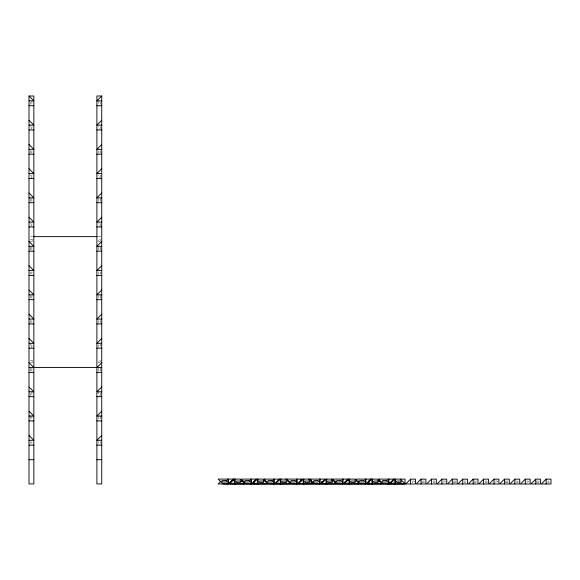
<?xml version="1.0" encoding="UTF-8"?>
<svg xmlns="http://www.w3.org/2000/svg" width="580" height="580" viewBox="0 0 580 580"><rect width="100%" height="100%" fill="white"/><g stroke="black" fill="none" stroke-linecap="round" stroke-linejoin="round"><path stroke-width="0.43" stroke-dasharray="2.9 2.17" d="M30.798 236.633L32.589 236.633M98.143 236.633L100.84 236.633M412.075 481.074L413.772 481.074A0.725 0.725 0 0 1 414.497 481.806A0.725 0.725 0 0 1 413.772 482.531L412.075 482.531M421.653 481.074L424.197 481.074A0.725 0.725 0 0 1 424.828 481.443M432.926 481.074L434.623 481.074A0.725 0.725 0 0 1 434.986 481.175M443.352 481.074L445.048 481.074A0.725 0.725 0 0 1 445.774 481.806A0.725 0.725 0 0 1 445.048 482.531L443.352 482.531M452.929 481.074L455.474 481.074A0.725 0.725 0 0 1 455.989 481.291M464.203 481.074L465.899 481.074M473.78 481.074L476.325 481.074A0.725 0.725 0 0 1 477.05 481.806A0.725 0.725 0 0 1 476.325 482.531L473.78 482.531M485.054 481.074L486.75 481.074A0.725 0.725 0 0 1 487.265 481.291M495.479 481.074L497.176 481.074A0.725 0.725 0 0 1 497.901 481.806A0.725 0.725 0 0 1 497.176 482.531L495.479 482.531M505.057 481.074L507.601 481.074A0.725 0.725 0 0 1 508.232 481.443M516.33 481.074L518.027 481.074A0.725 0.725 0 0 1 518.389 481.175M526.756 481.074L528.452 481.074A0.725 0.725 0 0 1 529.178 481.806A0.725 0.725 0 0 1 528.452 482.531L526.756 482.531M536.333 481.074L538.878 481.074A0.725 0.725 0 0 1 539.393 481.291M547.607 481.074L549.303 481.074M421.653 482.531L424.197 482.531A0.725 0.725 0 0 0 424.828 482.168M432.926 482.531L434.623 482.531A0.725 0.725 0 0 0 434.986 482.437M452.929 482.531L455.474 482.531A0.725 0.725 0 0 0 455.989 482.321M464.203 482.531L465.899 482.531M485.054 482.531L486.75 482.531A0.725 0.725 0 0 0 487.265 482.321M505.057 482.531L507.601 482.531A0.725 0.725 0 0 0 508.232 482.168M516.33 482.531L518.027 482.531A0.725 0.725 0 0 0 518.389 482.437M536.333 482.531L538.878 482.531A0.725 0.725 0 0 0 539.393 482.321M547.607 482.531L549.303 482.531M100.282 102.319L100.282 104.016A0.725 0.725 0 0 1 100.18 104.378M100.282 126.563L100.282 128.26A0.725 0.725 0 0 1 99.557 128.985A0.725 0.725 0 0 1 98.825 128.26L98.825 126.563M100.282 150.807L100.282 152.504A0.725 0.725 0 0 1 100.065 153.018M100.282 175.051L100.282 176.748A0.725 0.725 0 0 1 99.557 177.48A0.725 0.725 0 0 1 98.825 176.748L98.825 175.051M100.282 198.447L100.282 200.992A0.725 0.725 0 0 1 100.065 201.506M100.282 223.546L100.282 225.243A0.725 0.725 0 0 1 99.557 225.968A0.725 0.725 0 0 1 98.825 225.243L98.825 223.546M100.282 246.942L100.282 249.487A0.725 0.725 0 0 1 99.919 250.118M100.282 272.035L100.282 273.731A0.725 0.725 0 0 1 100.18 274.094M100.282 295.43L100.282 297.975A0.725 0.725 0 0 1 99.557 298.707A0.725 0.725 0 0 1 98.825 297.975L98.825 295.43M100.282 320.522L100.282 322.219A0.725 0.725 0 0 1 100.18 322.589M100.282 343.07L100.282 346.47A0.725 0.725 0 0 1 99.557 347.195A0.725 0.725 0 0 1 98.825 346.47L98.825 344.767M100.282 368.169L100.282 370.714A0.725 0.725 0 0 1 100.065 371.229M100.282 393.262L100.282 394.958A0.725 0.725 0 0 1 99.557 395.683A0.725 0.725 0 0 1 98.825 394.958L98.825 391.565M100.282 415.809L100.282 419.202A0.725 0.725 0 0 1 100.065 419.717M100.282 441.75L100.282 443.446M98.825 100.623L98.825 104.016A0.725 0.725 0 0 0 98.926 104.378M98.825 150.807L98.825 152.504A0.725 0.725 0 0 0 99.042 153.018M98.825 198.447L98.825 200.992A0.725 0.725 0 0 0 99.042 201.506M98.825 246.942L98.825 249.487A0.725 0.725 0 0 0 99.187 250.118M98.825 272.035L98.825 273.731A0.725 0.725 0 0 0 98.926 274.094M98.825 320.522L98.825 322.219A0.725 0.725 0 0 0 98.926 322.589M98.825 368.169L98.825 370.714A0.725 0.725 0 0 0 99.042 371.229M98.825 415.809L98.825 419.202A0.725 0.725 0 0 0 99.042 419.717M98.825 441.75L98.825 443.446M31.907 100.623L31.907 104.016A0.725 0.725 0 0 1 31.813 104.378M31.907 126.563L31.907 128.26A0.725 0.725 0 0 1 31.182 128.985A0.725 0.725 0 0 1 30.457 128.26L30.457 126.563M31.907 150.807L31.907 152.504A0.725 0.725 0 0 1 31.697 153.018M31.907 175.051L31.907 176.748A0.725 0.725 0 0 1 31.182 177.48A0.725 0.725 0 0 1 30.457 176.748L30.457 175.051M31.907 198.447L31.907 200.992A0.725 0.725 0 0 1 31.697 201.506M31.907 223.546L31.907 225.243A0.725 0.725 0 0 1 31.182 225.968A0.725 0.725 0 0 1 30.457 225.243L30.457 223.546M31.907 246.942L31.907 249.487A0.725 0.725 0 0 1 31.545 250.118M31.907 272.035L31.907 273.731A0.725 0.725 0 0 1 31.813 274.094M31.907 295.43L31.907 297.975A0.725 0.725 0 0 1 31.182 298.707A0.725 0.725 0 0 1 30.457 297.975L30.457 295.43M31.907 320.522L31.907 322.219A0.725 0.725 0 0 1 31.813 322.589M31.907 344.767L31.907 346.47A0.725 0.725 0 0 1 31.182 347.195A0.725 0.725 0 0 1 30.457 346.47L30.457 343.07M31.907 368.169L31.907 370.714A0.725 0.725 0 0 1 31.697 371.229M31.907 391.565L31.907 394.958A0.725 0.725 0 0 1 31.182 395.683A0.725 0.725 0 0 1 30.457 394.958L30.457 393.262M31.907 415.809L31.907 419.202A0.725 0.725 0 0 1 31.697 419.717M31.907 441.75L31.907 443.446M30.457 102.319L30.457 104.016A0.725 0.725 0 0 0 30.552 104.378M30.457 150.807L30.457 152.504A0.725 0.725 0 0 0 30.667 153.018M30.457 198.447L30.457 200.992A0.725 0.725 0 0 0 30.667 201.506M30.457 246.942L30.457 249.487A0.725 0.725 0 0 0 30.82 250.118M30.457 272.035L30.457 273.731A0.725 0.725 0 0 0 30.552 274.094M30.457 320.522L30.457 322.219A0.725 0.725 0 0 0 30.552 322.589M30.457 368.169L30.457 370.714A0.725 0.725 0 0 0 30.667 371.229M30.457 415.809L30.457 419.202A0.725 0.725 0 0 0 30.667 419.717M30.457 441.75L30.457 443.446M393.552 482.168A0.725 0.725 0 0 1 392.921 482.531M347.826 482.531A0.725 0.725 0 0 1 347.311 482.321M278.871 482.168A0.725 0.725 0 0 1 278.429 482.509M233.145 482.531A0.725 0.725 0 0 1 232.783 482.437M100.166 241.2A1.211 1.211 0 0 1 98.216 240.852A1.211 1.211 0 0 1 99.209 239.134A1.211 1.211 0 0 1 100.485 240.656M100.166 362.427A1.211 1.211 0 0 1 98.216 362.079A1.211 1.211 0 0 1 99.209 360.361A1.211 1.211 0 0 1 100.485 361.884M32.596 240.656A1.211 1.211 0 0 1 31.11 241.512M30.82 241.396A1.211 1.211 0 0 1 30.377 240.946M30.377 239.736A1.211 1.211 0 0 1 32.596 240.026M32.596 361.884A1.211 1.211 0 0 1 31.11 362.739M30.566 362.427A1.211 1.211 0 0 1 30.377 362.174M30.377 360.963A1.211 1.211 0 0 1 32.596 361.253"/><path stroke-width="0.87" d="M101.739 96.012L101.739 483.938L96.889 483.938L96.889 96.012L101.739 96.012L96.889 100.862L101.739 100.862M101.739 120.256L96.889 125.106L101.739 125.106M101.739 144.507L96.889 149.35L101.739 149.35M101.739 168.751L96.889 173.601L101.739 173.601M101.739 192.995L96.889 197.845L101.739 197.845M101.739 217.239L96.889 222.089L101.739 222.089M101.739 241.483L96.889 246.333L101.739 246.333M101.739 265.727L96.889 270.577L101.739 270.577M101.739 289.978L96.889 294.821L101.739 294.821M101.739 314.222L96.889 319.072L101.739 319.072M101.739 338.466L96.889 343.317L101.739 343.317M96.889 367.56L101.739 362.71M101.739 386.954L96.889 391.804L101.739 391.804M101.739 411.198L96.889 416.048L101.739 416.048M101.739 435.45L96.889 440.292L101.739 440.292M221.147 480.958L218.116 483.988L227.81 483.988M234.414 483.938L234.414 479.087L229.564 483.938L244.84 483.938L239.989 479.087L218.116 479.087L222.959 483.938L228.542 483.938L233.385 479.087M241.389 481.56L242.6 480.349M257.324 483.938L257.324 479.087L252.474 483.938L267.75 483.938L262.899 479.087L241.019 479.087L245.869 483.938L251.444 483.938L256.295 479.087M263.45 480.349L264.661 479.138L264.661 480.755M279.937 479.138L263.929 479.087L268.779 483.938L274.355 483.938L279.205 479.087M286.839 479.087L291.689 483.938L297.264 483.938L302.115 479.087L280.234 479.087L275.384 483.938L290.66 483.938L285.81 479.087M309.749 479.087L314.592 483.938L320.174 483.938L325.017 479.087L303.137 479.087L298.294 483.938L313.562 483.938L308.719 479.087M313.758 482.168L311.938 483.988L321.639 483.988L321.639 481.56M332.064 480.755L332.064 479.138L326.047 479.087L321.197 483.938L336.473 483.938L331.622 479.087M334.609 482.168L335.82 480.958M343.077 483.938L347.927 479.087L332.652 479.087L337.502 483.938L343.077 483.938L343.077 479.087M348.957 483.938L348.957 479.087L344.107 483.938L359.382 483.938L354.532 479.087L348.065 479.138L343.215 483.988L352.915 483.988M371.867 483.938L371.867 479.087L367.017 483.938L382.292 483.938L377.442 479.087L355.562 479.087L360.412 483.938L365.987 483.938L370.837 479.087M378.131 480.349L379.342 479.138L379.342 481.56M394.617 479.138L378.472 479.087L383.322 483.938L388.897 483.938L393.748 479.087M395.342 483.988L405.043 483.988L405.043 479.138L394.77 479.087L389.927 483.938L405.195 483.938L400.352 479.087M410.618 479.138L405.768 483.988L415.468 483.988L415.468 479.138L410.618 479.138L410.618 483.988M421.044 479.138L416.193 483.988L425.894 483.988L425.894 479.138L421.044 479.138L421.044 483.988M431.469 479.138L426.619 483.988L436.32 483.988L436.32 479.138L431.469 479.138L431.469 483.988M441.895 479.138L437.045 483.988L446.745 483.988L446.745 479.138L441.895 479.138L441.895 483.988M452.32 479.138L447.47 483.988L457.171 483.988L457.171 479.138L452.32 479.138L452.32 483.988M462.746 479.138L457.896 483.988L467.596 483.988L467.596 479.138L462.746 479.138L462.746 483.988M473.171 479.138L468.321 483.988L478.022 483.988L478.022 479.138L473.171 479.138L473.171 483.988M483.597 479.138L478.747 483.988L488.447 483.988L488.447 479.138L483.597 479.138L483.597 483.988M494.022 479.138L489.172 483.988L498.873 483.988L498.873 479.138L494.022 479.138L494.022 483.988M504.448 479.138L499.598 483.988L509.298 483.988L509.298 479.138L504.448 479.138L504.448 483.988M514.873 479.138L510.023 483.988L519.723 483.988L519.723 479.138L514.873 479.138L514.873 483.988M525.299 479.138L520.448 483.988L530.149 483.988L530.149 479.138L525.299 479.138L525.299 483.988M535.724 479.138L530.874 483.988L540.574 483.988L540.574 479.138L535.724 479.138L535.724 483.988M546.15 479.138L541.299 483.988L551 483.988L551 479.138L546.15 479.138L546.15 483.988M29 96.012L33.85 96.012L33.85 483.938L29 483.938L29 96.012L33.85 100.862L29 100.862M29 105.712L33.85 105.712M96.889 105.712L101.739 105.712M29 125.106L33.85 125.106L29 120.256M29 129.956L33.85 129.956M96.889 129.956L101.739 129.956M29 149.35L33.85 149.35L29 144.507M29 154.2L33.85 154.2M96.889 154.2L101.739 154.2M29 173.601L33.85 173.601L29 168.751M29 178.444L33.85 178.444M96.889 178.444L101.739 178.444M29 197.845L33.85 197.845L29 192.995M29 202.695L33.85 202.695M96.889 202.695L101.739 202.695M29 222.089L33.85 222.089L29 217.239M29 226.939L33.85 226.939M96.889 226.939L101.739 226.939M33.488 236.633L97.244 236.633M29 246.333L33.85 246.333L29 241.483M29 251.183L33.85 251.183M96.889 251.183L101.739 251.183M29 270.577L33.85 270.577L29 265.727M29 275.427L33.85 275.427M96.889 275.427L101.739 275.427M29 294.821L33.85 294.821L29 289.978M29 299.671L33.85 299.671M96.889 299.671L101.739 299.671M29 319.072L33.85 319.072L29 314.222M29 323.915L33.85 323.915M96.889 323.915L101.739 323.915M29 343.317L33.85 343.317L29 338.466M29 348.167L33.85 348.167M96.889 348.167L101.739 348.167M29 367.56L101.739 367.56M29 372.411L33.85 372.411M96.889 372.411L101.739 372.411M29 391.804L33.85 391.804L29 386.954M29 396.655L33.85 396.655M96.889 396.655L101.739 396.655M29 416.048L33.85 416.048L29 411.198M29 420.899L33.85 420.899M96.889 420.899L101.739 420.899M29 440.292L33.85 440.292L29 435.45M29 445.143L33.85 445.143M96.889 445.143L101.739 445.143M29 459.693L33.85 459.693M96.889 459.693L101.739 459.693M238.235 483.988L228.542 483.988L233.385 479.138L233.385 480.755M238.967 483.988L248.661 483.988M249.393 483.988L259.086 483.988M259.818 483.988L269.512 483.988M270.244 483.988L279.937 483.988M280.662 483.988L290.363 483.988L290.363 482.372M291.087 483.988L300.788 483.988M301.513 483.988L311.214 483.988L311.214 479.943M322.364 483.988L332.064 483.988M332.789 483.988L342.49 483.988M353.64 483.988L363.341 483.988M364.066 483.988L373.766 483.988M374.491 483.988L384.192 483.988M384.917 483.988L394.617 483.988M29 362.71L33.85 367.56M395.502 479.087L395.502 483.938M394.77 479.087L394.77 483.938M389.767 482.372L389.767 483.988M388.897 479.087L388.897 483.938M388.165 479.087L388.165 483.938M372.592 479.087L372.592 483.938M368.916 480.755L368.916 483.988M365.987 479.087L365.987 483.938M365.262 479.087L365.262 483.938M358.491 480.755L358.491 483.988M349.682 479.087L349.682 483.938M348.065 479.138L348.065 480.755M342.352 479.087L342.352 483.938M326.779 479.087L326.779 483.938M326.047 479.087L326.047 483.938M320.174 479.087L320.174 483.938M319.442 479.087L319.442 483.938M303.869 479.087L303.869 483.938M303.137 479.087L303.137 483.938M300.788 479.138L300.788 481.56M297.264 479.087L297.264 483.938M296.532 479.087L296.532 483.938M280.959 479.087L280.959 483.938M280.234 479.087L280.234 483.938M274.355 479.087L274.355 483.938M273.63 479.087L273.63 483.938M258.049 479.087L258.049 483.938M254.236 480.755L254.236 483.988M251.444 479.087L251.444 483.938M250.719 479.087L250.719 483.938M243.81 480.755L243.81 483.988M235.146 479.087L235.146 483.938M228.542 479.087L228.542 483.938M227.81 479.087L227.81 483.938M226.113 480.545L222.72 480.545A0.725 0.725 0 0 0 221.995 481.269A0.725 0.725 0 0 0 222.72 481.995L226.113 481.995A0.725 0.725 0 0 0 226.838 481.269A0.725 0.725 0 0 0 226.113 480.545M249.023 480.545L245.63 480.545A0.725 0.725 0 0 0 244.898 481.269A0.725 0.725 0 0 0 245.63 481.995L249.023 481.995A0.725 0.725 0 0 0 249.748 481.269A0.725 0.725 0 0 0 249.023 480.545M271.933 480.545L268.533 480.545A0.725 0.725 0 0 0 267.808 481.269A0.725 0.725 0 0 0 268.533 481.995L271.933 481.995A0.725 0.725 0 0 0 272.658 481.269A0.725 0.725 0 0 0 271.933 480.545M294.836 480.545L291.443 480.545A0.725 0.725 0 0 0 290.718 481.269A0.725 0.725 0 0 0 291.443 481.995L294.836 481.995A0.725 0.725 0 0 0 295.568 481.269A0.725 0.725 0 0 0 294.836 480.545M317.746 480.545L314.353 480.545A0.725 0.725 0 0 0 313.628 481.269A0.725 0.725 0 0 0 314.353 481.995L317.746 481.995A0.725 0.725 0 0 0 318.471 481.269A0.725 0.725 0 0 0 317.746 480.545M340.656 480.545L337.263 480.545A0.725 0.725 0 0 0 336.531 481.269A0.725 0.725 0 0 0 337.263 481.995L340.656 481.995A0.725 0.725 0 0 0 341.381 481.269A0.725 0.725 0 0 0 340.656 480.545M363.566 480.545L360.165 480.545A0.725 0.725 0 0 0 359.44 481.269A0.725 0.725 0 0 0 360.165 481.995L363.566 481.995A0.725 0.725 0 0 0 364.291 481.269A0.725 0.725 0 0 0 363.566 480.545M386.468 480.545L383.075 480.545A0.725 0.725 0 0 0 382.351 481.269A0.725 0.725 0 0 0 383.075 481.995L386.468 481.995A0.725 0.725 0 0 0 387.201 481.269A0.725 0.725 0 0 0 386.468 480.545M240.236 481.03L236.843 481.03A0.725 0.725 0 0 0 236.111 481.755A0.725 0.725 0 0 0 236.843 482.48L240.236 482.48A0.725 0.725 0 0 0 240.961 481.755A0.725 0.725 0 0 0 240.236 481.03M263.146 481.03L259.746 481.03A0.725 0.725 0 0 0 259.021 481.755A0.725 0.725 0 0 0 259.746 482.48L263.146 482.48A0.725 0.725 0 0 0 263.871 481.755A0.725 0.725 0 0 0 263.146 481.03M286.049 481.03L282.656 481.03A0.725 0.725 0 0 0 281.931 481.755A0.725 0.725 0 0 0 282.656 482.48L286.049 482.48A0.725 0.725 0 0 0 286.781 481.755A0.725 0.725 0 0 0 286.049 481.03M308.959 481.03L305.566 481.03A0.725 0.725 0 0 0 304.841 481.755A0.725 0.725 0 0 0 305.566 482.48L308.959 482.48A0.725 0.725 0 0 0 309.684 481.755A0.725 0.725 0 0 0 308.959 481.03M331.869 481.03L328.476 481.03A0.725 0.725 0 0 0 327.743 481.755A0.725 0.725 0 0 0 328.476 482.48L331.869 482.48A0.725 0.725 0 0 0 332.594 481.755A0.725 0.725 0 0 0 331.869 481.03M354.779 481.03L351.379 481.03A0.725 0.725 0 0 0 350.654 481.755A0.725 0.725 0 0 0 351.379 482.48L354.779 482.48A0.725 0.725 0 0 0 355.504 481.755A0.725 0.725 0 0 0 354.779 481.03M377.682 481.03L374.288 481.03A0.725 0.725 0 0 0 373.563 481.755A0.725 0.725 0 0 0 374.288 482.48L377.682 482.48A0.725 0.725 0 0 0 378.414 481.755A0.725 0.725 0 0 0 377.682 481.03M400.591 481.03L397.199 481.03A0.725 0.725 0 0 0 396.474 481.755A0.725 0.725 0 0 0 397.199 482.48L400.591 482.48A0.725 0.725 0 0 0 401.316 481.755A0.725 0.725 0 0 0 400.591 481.03"/></g></svg>
